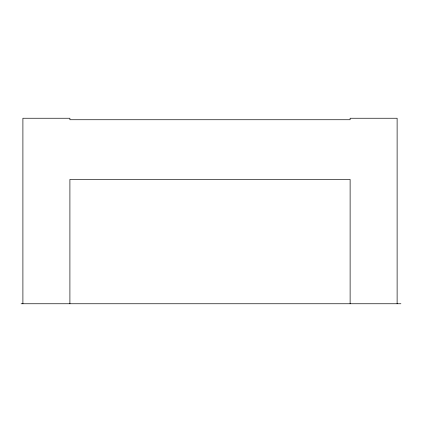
<?xml version="1.0" encoding="UTF-8"?>
<svg xmlns="http://www.w3.org/2000/svg" width="422" height="422" viewBox="0 0 422 422"><rect width="100%" height="100%" fill="white"/><g stroke="black" fill="none" stroke-linecap="round" stroke-linejoin="round"><path stroke-width="0.63" d="M21.1 303.756L400.9 303.756M397.118 303.756L397.118 118.244L350.118 118.244L350.118 119.737L69.904 119.737L69.904 118.244L22.899 118.244L22.899 303.756M350.118 303.756L350.118 179.429L69.904 179.429L69.904 303.756"/></g></svg>
